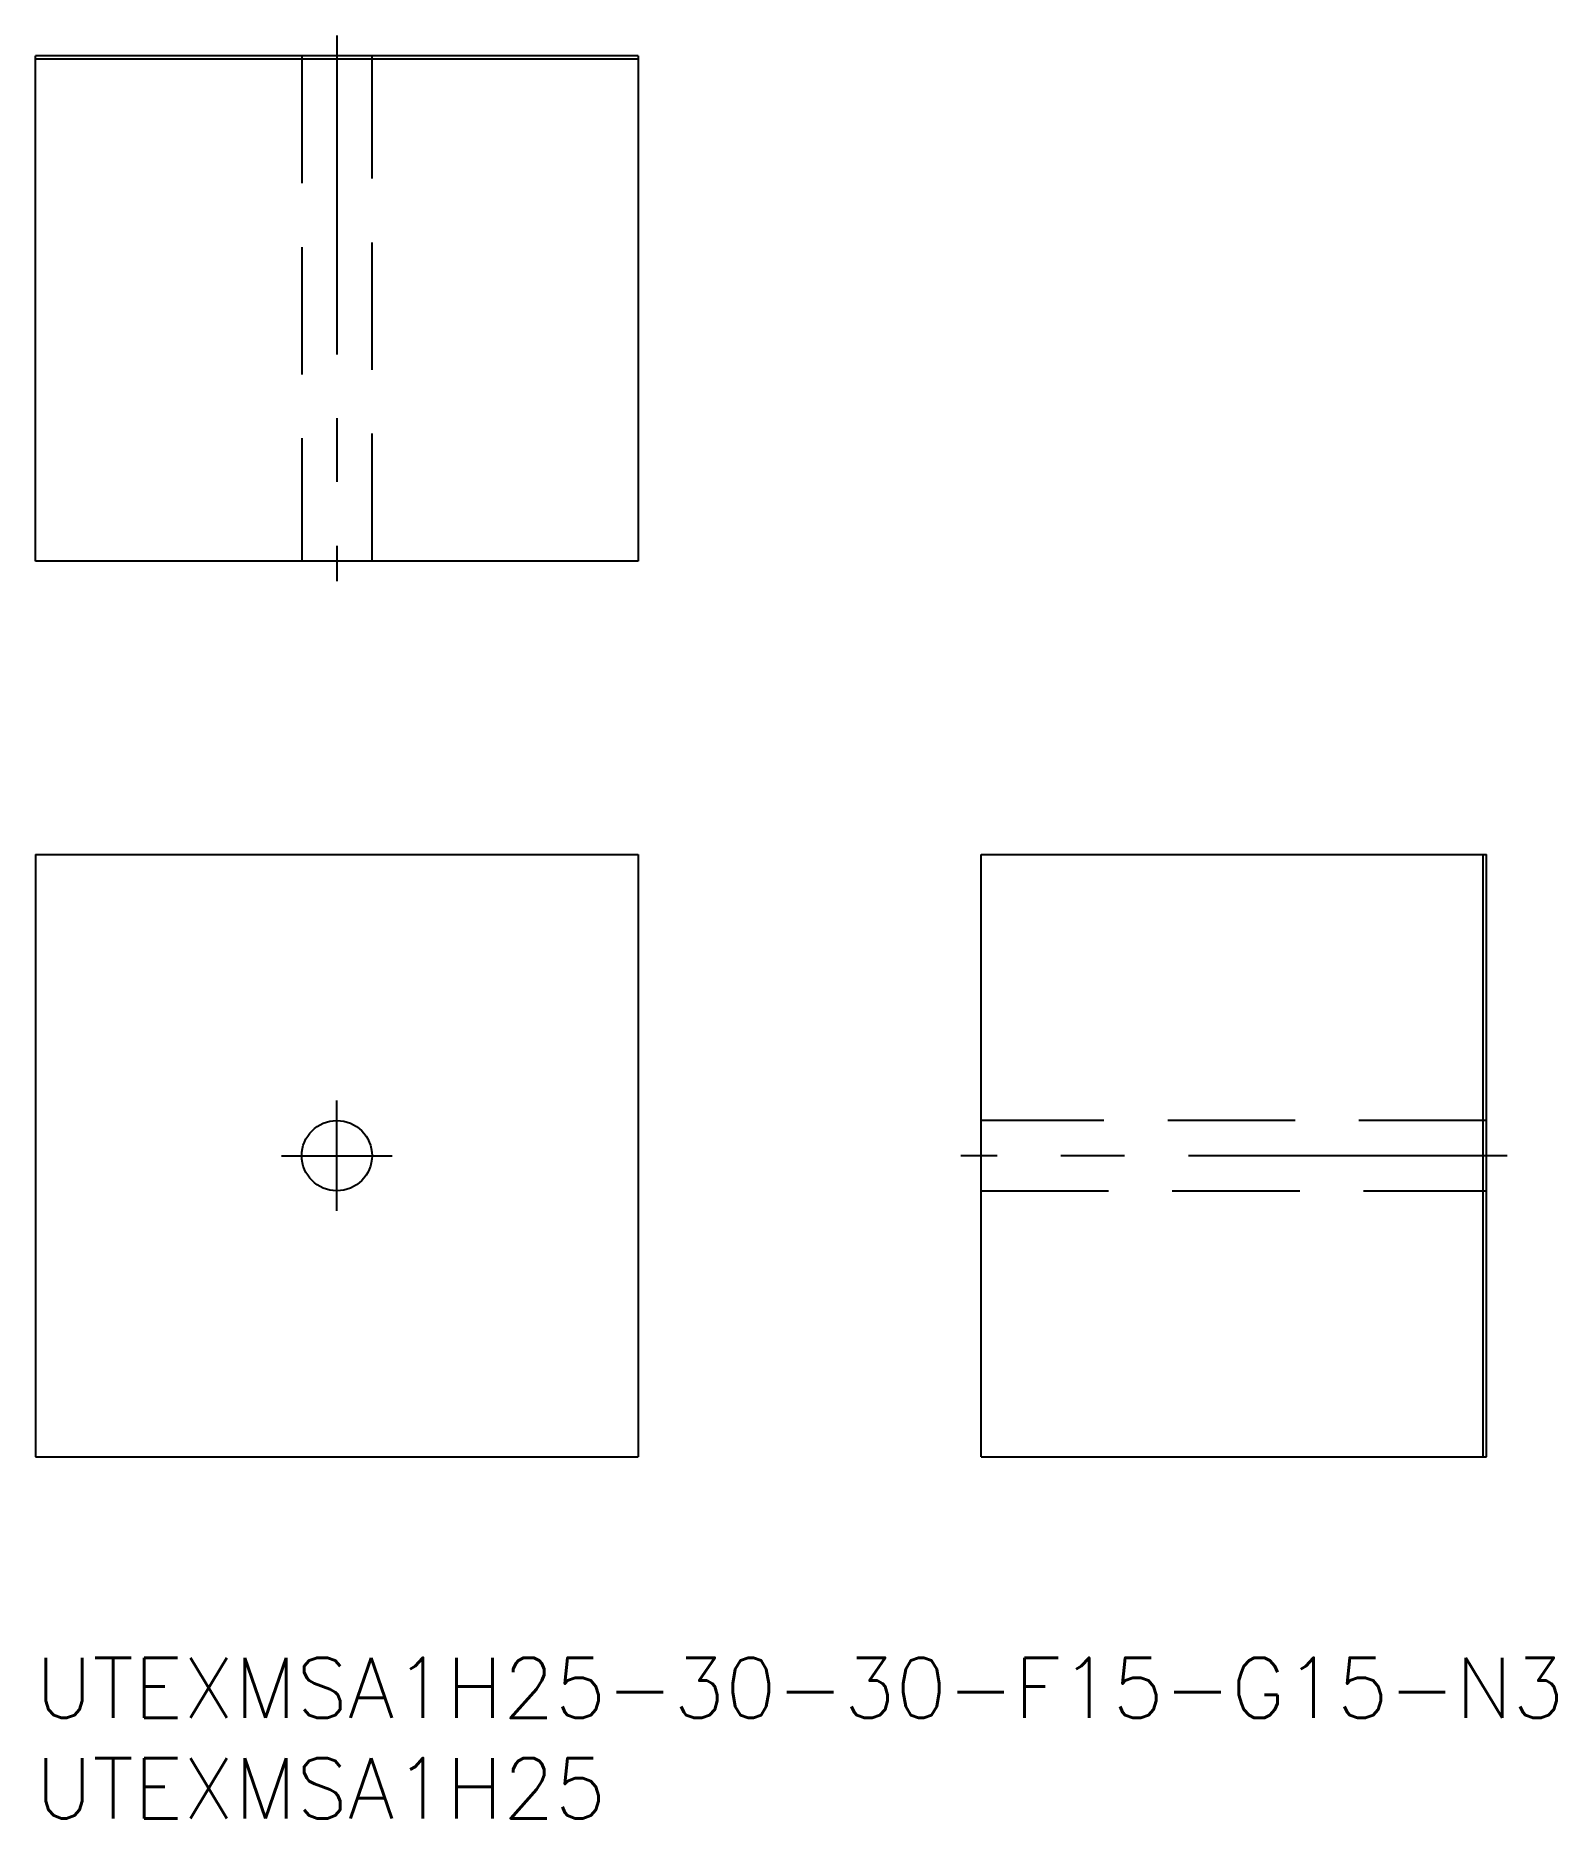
# Model space of a CAD drawing. Extents: x 0 to 75.7, y -8 to 80.8.
import ezdxf

# ---------------------------------------------------------------- set-up
doc = ezdxf.new("R2010")
doc.units = 0
doc.header["$LTSCALE"] = 0.5
doc.linetypes.add('CENTER', pattern=[50.8, 31.75, -6.35, 6.35, -6.35])
doc.linetypes.add('DASHED', pattern=[19.05, 12.7, -6.35])
for name, color, linetype in [('MSM_CENTER', 1, 'CENTER'), ('MSM_CONTINUOUS', 7, 'CONTINUOUS'), ('MSM_DASHED', 4, 'DASHED'), ('MSM_PART_NUMBER', 7, 'CONTINUOUS')]:
    doc.layers.add(name, color=color, linetype=linetype)
doc.styles.get("Standard").update_dxf_attribs({"font": 'txt.shx', "height": 1, "bigfont": 'bigfont.shx'})

# ---------------------------------------------------------------- blocks, each defined once
blk = doc.blocks.new('*U17')
at = {"layer": 'MSM_PART_NUMBER'}
blk.add_text('UTEXMSA1H25-30-30-F15-G15-N3', height=3, dxfattribs=at).set_placement((0, -3))
blk = doc.blocks.new('*U18')
at = {"layer": 'MSM_PART_NUMBER'}
blk.add_text('UTEXMSA1H25', height=3, dxfattribs=at).set_placement((0, -8))

msp = doc.modelspace()

# ---------------------------------------------------------------- linework, layer by layer
at = {"layer": 'MSM_CENTER'}
for p, q in [((15, 80.776), (15, 53.606)), ((15, 22.25), (15, 27.75)), ((12.25, 25), (17.75, 25)), ((73.279, 25), (46.079, 25))]:
    msp.add_line(p, q, dxfattribs=at)
at = {"layer": 'MSM_CONTINUOUS'}
for p, q in [((0, 54.606), (0, 79.776)), ((30, 79.776), (0, 79.776)), ((30, 79.606), (0, 79.606)), ((30, 79.776), (30, 54.606)), ((30, 54.606), (0, 54.606)), ((0, 40), (0, 10)), ((0, 40), (30, 40)), ((30, 40), (30, 10)), ((47.079, 40), (72.249, 40)), ((47.079, 10), (47.079, 40)), ((72.079, 10), (72.079, 40)), ((72.249, 10), (72.249, 40)), ((0, 10), (30, 10)), ((47.079, 10), (72.249, 10))]:
    msp.add_line(p, q, dxfattribs=at)
msp.add_circle((15, 25), 1.75, dxfattribs=at)
at = {"layer": 'MSM_DASHED'}
for p, q in [((13.25, 79.776), (13.25, 54.606)), ((16.75, 54.606), (16.75, 79.776)), ((72.249, 26.75), (47.079, 26.75)), ((47.079, 23.25), (72.249, 23.25))]:
    msp.add_line(p, q, dxfattribs=at)

# ---------------------------------------------------------------- block references
at = {"layer": 'MSM_CONTINUOUS'}
for name in ['*U17', '*U18']:
    msp.add_blockref(name, (0, 0), dxfattribs=at)

doc.saveas('drawing.dxf')
